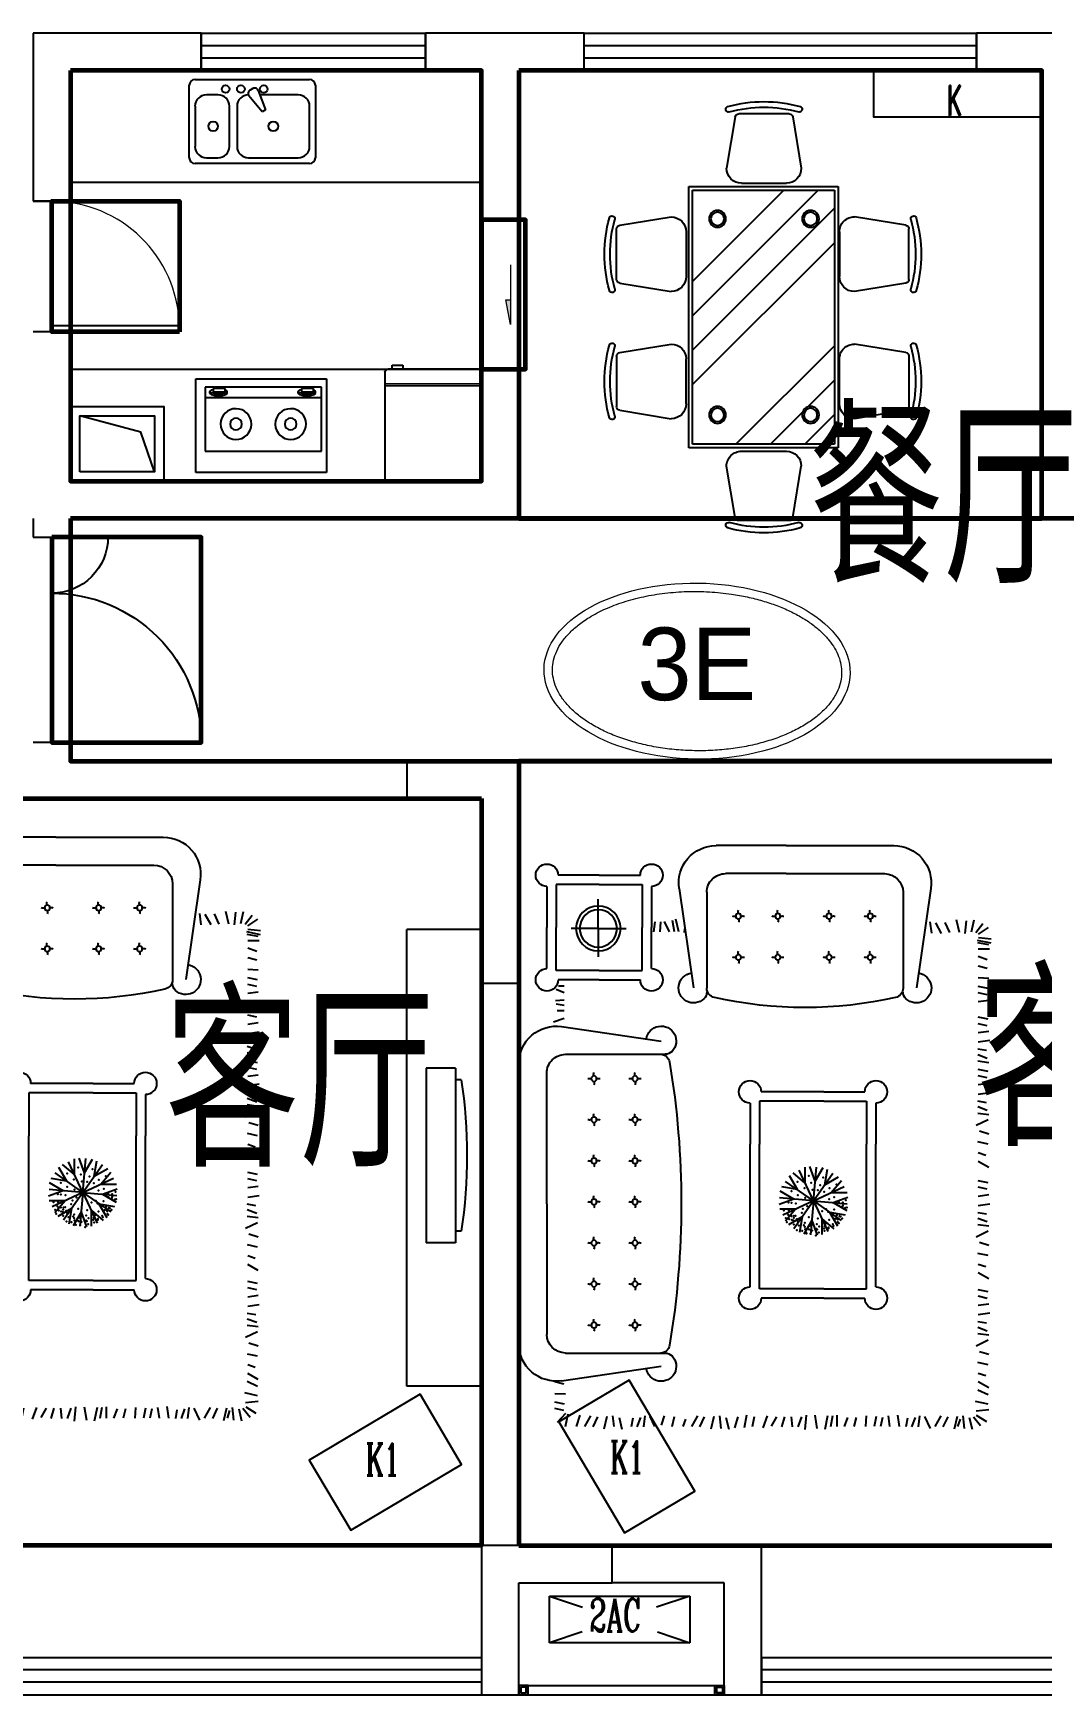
# Model space of a CAD drawing. Extents: x 866079 to 905579, y -868728 to -847976.
# Drawn here: x 892179 to 897579, y -858376 to -849476 of the extents above; entities that cross this region are included whole.
import ezdxf

# ---------------------------------------------------------------- set-up
doc = ezdxf.new("R2010")
doc.units = 0
doc.header["$LTSCALE"] = 1000
doc.header["$MEASUREMENT"] = 0
doc.linetypes.add('DASH', pattern=[0.35, 0.25, -0.1])
doc.layers.get('0').update_dxf_attribs({"linetype": 'CONTINUOUS'})
for name, color, linetype in [('BATH', 8, 'CONTINUOUS'), ('COLUMN', 2, 'CONTINUOUS'), ('FUR', 8, 'CONTINUOUS'), ('WALL', 2, 'CONTINUOUS'), ('WINDOW', 4, 'CONTINUOUS'), ('栏杆', 140, 'CONTINUOUS'), ('空调', 223, 'CONTINUOUS')]:
    doc.layers.add(name, color=color, linetype=linetype)
for name, color, linetype, lineweight in [('GT_厨房', 4, 'CONTINUOUS', 60), ('GT_客厅', 2, 'CONTINUOUS', 60), ('GT_过道', 30, 'CONTINUOUS', 60), ('GT_门', 245, 'CONTINUOUS', 60), ('GT_餐厅', 3, 'CONTINUOUS', 60), ('字', 7, 'CONTINUOUS', 0)]:
    doc.layers.add(name, color=color, linetype=linetype, lineweight=lineweight)
doc.styles.add('_HZTXT', font='txt.shx', dxfattribs={"width": 0.8, "bigfont": 'hztxt.shx'})
doc.styles.add('_ROMANC', font='ROMANC', dxfattribs={"width": 0.6})
doc.styles.add('_ROMAND', font='ROMAND.shx', dxfattribs={"width": 0.8})
doc.styles.add('DIM_FONT', font='ZBTXT.shx', dxfattribs={"width": 0.8})
doc.styles.add('HZ', font='zbtxt.shx', dxfattribs={"bigfont": 'zbhz.shx'})

# ---------------------------------------------------------------- blocks, each defined once
blk = doc.blocks.new('A$C1D6C3E93')
at = {"layer": 'FUR'}
for p, q in [((0, 0.1), (0, 2446.7)), ((0, 2446.7), (400, 2446.7)), ((400, 0), (400, 2446.7)), ((139.9, 1703.8), (295.9, 1703.8)), ((139.9, 1703.8), (139.9, 767.8)), ((295.9, 1703.8), (295.9, 767.8)), ((108.7, 1641.4), (139.9, 1641.4)), ((108.7, 830.2), (139.9, 830.2)), ((139.9, 767.8), (295.9, 767.8)), ((0, 0.1), (400, 0))]:
    blk.add_line(p, q, dxfattribs=at)
blk.add_ellipse((2729.5, 1235.8), major_axis=(2652, 0.1), ratio=1, start_param=2.988025, end_param=3.295112, dxfattribs=at)
blk = doc.blocks.new('A$C178648EA')
at = {"layer": 'FUR'}
for p, q in [((76.6, 2449.7), (42, 2503.5)), ((104.5, 2517.1), (97, 2449.2)), ((134.8, 2512.8), (150.3, 2444.8)), ((185.3, 2512.2), (210.9, 2457.8)), ((222.7, 2517.1), (254.4, 2460.2)), ((286.4, 2499.8), (300.1, 2460.2)), ((346.9, 2512.2), (358.7, 2458.4)), ((400.9, 2517.1), (416.3, 2467.1)), ((477.6, 2512.8), (446.7, 2449.2)), ((504.2, 2517.1), (511.6, 2457.8)), ((527.1, 2508.5), (546.3, 2457.8)), ((568.6, 2504.1), (576.6, 2457.8)), ((622.4, 2521.5), (613.5, 2460.2)), ((671.9, 2517.1), (664.1, 2460.2)), ((702.2, 2508.5), (713.2, 2460.2)), ((736.9, 2512.8), (747.7, 2460.2)), ((806.8, 2517.1), (838.5, 2460.2)), ((870.5, 2499.8), (884.2, 2460.2)), ((931, 2512.2), (942.8, 2458.4)), ((985, 2517.1), (1000.5, 2467.1)), ((1061.7, 2512.8), (1030.8, 2449.2)), ((1088.3, 2517.1), (1095.7, 2457.8)), ((1111.2, 2508.5), (1130.4, 2457.8)), ((1152.7, 2504.1), (1160.7, 2457.8)), ((1206.5, 2521.5), (1197.6, 2460.2)), ((1256, 2517.1), (1248.2, 2460.2)), ((1286.3, 2508.5), (1297.3, 2460.2)), ((1321, 2512.8), (1331.8, 2460.2)), ((1403.9, 2517.1), (1435.7, 2460.2)), ((1467.6, 2499.8), (1481.3, 2460.2)), ((1528.2, 2512.2), (1539.9, 2458.4)), ((1582.1, 2517.1), (1597.6, 2467.1)), ((1658.8, 2512.8), (1627.9, 2449.2)), ((1685.4, 2517.1), (1692.9, 2457.8)), ((1708.3, 2508.5), (1727.5, 2457.8)), ((1749.8, 2504.1), (1757.8, 2457.8)), ((1803.6, 2521.5), (1794.7, 2460.2)), ((1853.1, 2517.1), (1845.3, 2460.2)), ((1883.4, 2508.5), (1894.4, 2460.2)), ((1918.1, 2512.8), (1928.9, 2460.2)), ((1964.5, 2517.1), (1971.9, 2457.8)), ((1987.4, 2508.5), (2006.6, 2457.8)), ((2028.9, 2504.1), (2036.9, 2457.8)), ((2082.7, 2521.5), (2073.8, 2460.2)), ((2132.2, 2517.1), (2124.4, 2460.2)), ((2162.5, 2508.5), (2173.5, 2460.2)), ((2197.2, 2512.8), (2208, 2460.2)), ((2297.4, 2517.1), (2289.6, 2460.2)), ((2327.7, 2508.5), (2338.7, 2460.2)), ((2362.4, 2512.8), (2373.2, 2460.2)), ((2415.6, 2517.1), (2418.5, 2460.2)), ((2468.8, 2508.5), (2481.6, 2460.2)), ((2514.6, 2508.5), (2533.5, 2460.2)), ((2572.1, 2520.9), (2572.1, 2460.2)), ((2595, 2516.5), (2606.2, 2457.8)), ((2604.3, 2528.3), (2619.8, 2456)), ((2625.3, 2528.9), (2632.8, 2460.9)), ((2653.2, 2461.4), (2687.8, 2515.3)), ((64.3, 2411.9), (0.6, 2426.8)), ((68, 2434.8), (20.3, 2472.6)), ((2661.9, 2446.6), (2709.5, 2484.3)), ((2665.6, 2423.7), (2729.2, 2438.6)), ((68.6, 2347), (0.6, 2331.5)), ((72.9, 2377.3), (5, 2384.7)), ((55.6, 2363.1), (16, 2349.4)), ((2656.9, 2389.1), (2724.9, 2396.5)), ((2661.2, 2358.7), (2729.2, 2343.3)), ((68, 2296.5), (13.6, 2270.9)), ((72.9, 2259.1), (16, 2227.3)), ((2656.9, 2263.8), (2713.8, 2232.1)), ((2661.9, 2308.2), (2716.2, 2282.6)), ((68.6, 2171.9), (5, 2202.8)), ((72.9, 2145.3), (13.6, 2137.9)), ((2898.4, 2206.2), (2364.8, 2128.5)), ((2657.5, 2210.6), (2718.2, 2203.2)), ((64.3, 2122.4), (13.6, 2103.2)), ((59.9, 2080.9), (13.6, 2072.9)), ((2877.2, 2057.6), (2363, 2057.6)), ((77.2, 2027.1), (16, 2036)), ((72.9, 1977.6), (16, 1985.4)), ((3127.2, 1432.1), (3127.2, 2008.3)), ((64.3, 1947.3), (16, 1936.3)), ((68.6, 1912.6), (16, 1901.8)), ((763.2, 1912.4), (1528.3, 1912.4)), ((1748.3, 1912.4), (1528.3, 1912.4)), ((2977.2, 1432.1), (2977.2, 1957.6)), ((72.9, 1859.4), (16, 1856.5)), ((64.3, 1806.2), (16, 1793.4)), ((703.2, 1632.4), (703.2, 1852.4)), ((753.2, 1862.4), (1528.3, 1862.4)), ((753.2, 1632.4), (753.2, 1862.4)), ((1758.3, 1862.4), (1528.3, 1862.4)), ((1758.3, 1632.4), (1758.3, 1862.4)), ((1808.3, 1632.4), (1808.3, 1852.4)), ((64.3, 1760.4), (16, 1741.5)), ((76.6, 1702.9), (16, 1702.9)), ((1163.9, 1663.9), (1090.6, 1706)), ((1224.3, 1577.7), (1120, 1726.6)), ((1163.9, 1663.9), (1149.4, 1747.2)), ((1215.1, 1682.5), (1172.7, 1755.7)), ((1224.3, 1577.7), (1208.5, 1758.8)), ((1215.1, 1682.5), (1244.2, 1761.9)), ((1224.3, 1577.7), (1301.2, 1742.5)), ((1268.8, 1673.1), (1268.6, 1757.6)), ((1268.8, 1673.1), (1333.7, 1727.3)), ((1310.6, 1638), (1352.7, 1711.4)), ((72.3, 1653.4), (0, 1637.9)), ((72.3, 1680), (13.6, 1668.8)), ((703.2, 1632.4), (703.2, 1297.9)), ((753.2, 1632.4), (753.2, 1287.9)), ((1128.9, 1622.2), (1044.4, 1622)), ((1224.3, 1577.7), (1059.5, 1654.5)), ((1128.9, 1622.2), (1074.7, 1687)), ((1224.3, 1577.7), (1373.3, 1682)), ((1310.6, 1638), (1393.9, 1652.6)), ((1329.2, 1586.8), (1402.3, 1629.3)), ((1758.3, 1632.4), (1758.3, 1287.9)), ((1808.3, 1632.4), (1808.3, 1297.9)), ((76.6, 1538.9), (0, 1531.5)), ((76.6, 1584.7), (4.3, 1596.4)), ((68, 1513.9), (13.6, 1493.1)), ((1119.5, 1568.5), (1040.1, 1597.6)), ((1224.3, 1577.7), (1043.2, 1561.8)), ((1119.5, 1568.5), (1046.3, 1526.1)), ((1138.1, 1517.3), (1054.8, 1502.8)), ((1224.3, 1577.7), (1075.4, 1473.4)), ((1138.1, 1517.3), (1096, 1444)), ((1224.3, 1577.7), (1147.5, 1412.9)), ((1224.3, 1577.7), (1405.5, 1593.5)), ((1224.3, 1577.7), (1328.6, 1428.7)), ((1224.3, 1577.7), (1389.1, 1500.8)), ((1224.3, 1577.7), (1240.2, 1396.5)), ((1319.7, 1533.2), (1404.3, 1533.3)), ((1319.7, 1533.2), (1374, 1468.3)), ((1329.2, 1586.8), (1408.6, 1557.8)), ((68, 1457.5), (13.6, 1462.8)), ((1179.8, 1482.2), (1115, 1428)), ((1179.8, 1482.2), (1180, 1397.7)), ((1233.5, 1472.8), (1204.4, 1393.4)), ((1233.5, 1472.8), (1275.9, 1399.6)), ((1284.7, 1491.4), (1299.2, 1408.1)), ((1284.7, 1491.4), (1358, 1449.3)), ((2977.2, 1432.1), (2977.2, 1106.5)), ((3127.2, 1432.1), (3127.2, 1055.8)), ((68, 1422.1), (13.6, 1405.8)), ((68, 1380.3), (17.9, 1352)), ((72.3, 1329.7), (9.3, 1306.2)), ((68, 1260.4), (13.6, 1249.3)), ((753.2, 1287.9), (1528.3, 1287.9)), ((1758.3, 1287.9), (1528.3, 1287.9)), ((76.6, 1219), (9.3, 1207.2)), ((68, 1173.2), (9.3, 1154)), ((763.2, 1237.9), (1528.3, 1237.9)), ((1748.3, 1237.9), (1528.3, 1237.9)), ((64.3, 1108.8), (0.6, 1123.7)), ((72.9, 1074.2), (5, 1081.6)), ((68.6, 1043.9), (0.6, 1028.4)), ((68, 993.3), (13.6, 967.8)), ((2877.2, 1006.5), (2363, 1006.5)), ((72.9, 956), (16, 924.2)), ((55.6, 892.3), (16, 878.6)), ((2898.4, 857.9), (2364.8, 935.6)), ((68, 831.7), (14.2, 820)), ((2661.2, 887.3), (2681.3, 889.5)), ((2665.6, 857), (2733.5, 841.5)), ((2666.2, 833.5), (2726.8, 822.3)), ((2666.2, 806.5), (2720.5, 780.9)), ((68.6, 701.1), (16, 726.6)), ((72.9, 777.8), (22.9, 762.3)), ((260.7, 228.8), (338.4, 762.3)), ((409.3, 250), (409.3, 785.2)), ((2009.3, 250), (2009.3, 785.2)), ((2157.8, 228.8), (2080.1, 762.3)), ((2666.2, 757.4), (2718.2, 761.1)), ((2666.2, 723.3), (2718.2, 730.8)), ((72.9, 674.5), (13.6, 667)), ((64.3, 651.6), (13.6, 632.4)), ((2408.5, 430.7), (2408.5, 650.7)), ((2458.5, 430.7), (2458.5, 660.7)), ((2458.5, 660.7), (2688.5, 660.7)), ((2468.5, 710.7), (2688.5, 710.7)), ((2908.5, 710.7), (2688.5, 710.7)), ((2918.5, 660.7), (2688.5, 660.7)), ((2918.5, 430.7), (2918.5, 660.7)), ((2968.5, 430.7), (2968.5, 650.7)), ((64.3, 536.5), (0.6, 551.3)), ((59.9, 610.1), (13.6, 602.1)), ((2683.5, 425.7), (2683.5, 574.2)), ((68.6, 471.5), (0.6, 456)), ((72.9, 501.8), (16, 508)), ((68, 421), (13.6, 395.4)), ((72.9, 383.6), (16, 351.9)), ((2408.5, 430.7), (2408.5, 210.7)), ((2458.5, 430.7), (2458.5, 200.7)), ((2683.5, 425.7), (2530.7, 425.7)), ((2683.5, 425.7), (2840.1, 425.7)), ((2683.5, 425.7), (2683.5, 280.9)), ((2918.5, 430.7), (2918.5, 200.7)), ((2968.5, 430.7), (2968.5, 210.7)), ((76.6, 326.7), (16, 307.5)), ((81.6, 262.4), (14.2, 247.6)), ((85.9, 250.6), (37.6, 204.8)), ((100.8, 240.7), (111.7, 192.4)), ((135.4, 245), (146.2, 192.4)), ((188.6, 249.4), (191.5, 192.4)), ((241.8, 240.7), (254.6, 192.4)), ((2201.3, 242.6), (2182.3, 185.6)), ((2242.9, 242.6), (2242.9, 204.8)), ((2270.9, 242.6), (2278.2, 200.5)), ((2299.2, 242.6), (2295.5, 196.8)), ((2338.1, 242.6), (2356.8, 200.5)), ((2374.1, 242.6), (2374.1, 212.2)), ((2458.5, 200.7), (2688.5, 200.7)), ((2918.5, 200.7), (2688.5, 200.7)), ((1209.3, 150), (509.3, 150)), ((1209.3, 150), (1909.3, 150)), ((2468.5, 150.7), (2688.5, 150.7)), ((2908.5, 150.7), (2688.5, 150.7)), ((1209.3, 0), (458.6, 0)), ((1209.3, 0), (1959.9, 0))]:
    blk.add_line(p, q, dxfattribs=at)
for centre, radius in [((2529, 1881.5), 14.4), ((2749, 1881.5), 14.4), ((2529, 1661.5), 14.4), ((2749, 1661.5), 14.4), ((2529, 1386.8), 14.4), ((2749, 1386.8), 14.4), ((2529, 1176), 14.4), ((2749, 1176), 14.4), ((558.9, 622.3), 14.4), ((778.9, 622.3), 14.4), ((998.9, 622.3), 14.4), ((1218.9, 622.3), 14.4), ((1438.9, 622.3), 14.4), ((1658.9, 622.3), 14.4), ((1878.9, 622.3), 14.4), ((2683.5, 425.7), 120), ((2683.5, 425.7), 100), ((558.9, 402.3), 14.4), ((778.9, 402.3), 14.4), ((998.9, 402.3), 14.4), ((1218.9, 402.3), 14.4), ((1438.9, 402.3), 14.4), ((1658.9, 402.3), 14.4), ((1878.9, 402.3), 14.4)]:
    blk.add_circle(centre, radius, dxfattribs=at)
for centre, radius, start, end in [((2364.8, 2128.5), 80.3, 8.2832, 223.61889), ((2927.2, 2008.3), 200, 0, 98.2832), ((2342.9, 2107.6), 50, 223.61889, 270), ((2363, 2007.6), 50, 90, 169.2168), ((2877.2, 1957.6), 100, 0, 90), ((703.2, 1912.4), 60, 0, 270), ((1808.3, 1912.4), 60, 270, 180), ((4464.2, 1532.1), 2204.4, 167.29162, 192.70838), ((2505.6, 1857.7), 25.5, 69.31518, 110.68482), ((2505.1, 1904.9), 25.5, 339.31518, 20.68482), ((2552.4, 1905.3), 25.5, 249.31518, 290.68482), ((2725.6, 1857.7), 25.5, 69.31518, 110.68482), ((2725.1, 1904.9), 25.5, 339.31518, 20.68482), ((2772.4, 1905.3), 25.5, 249.31518, 290.68482), ((2552.8, 1858.1), 25.5, 159.31518, 200.68482), ((2772.8, 1858.1), 25.5, 159.31518, 200.68482), ((2505.1, 1684.9), 25.5, 339.31518, 20.68482), ((2725.1, 1684.9), 25.5, 339.31518, 20.68482), ((2505.6, 1637.7), 25.5, 69.31518, 110.68482), ((2552.8, 1638.1), 25.5, 159.31518, 200.68482), ((2552.4, 1685.3), 25.5, 249.31518, 290.68482), ((2725.6, 1637.7), 25.5, 69.31518, 110.68482), ((2772.8, 1638.1), 25.5, 159.31518, 200.68482), ((2772.4, 1685.3), 25.5, 249.31518, 290.68482), ((2505.6, 1362.9), 25.5, 69.31518, 110.68482), ((2552.8, 1363.4), 25.5, 159.31518, 200.68482), ((2505.1, 1410.2), 25.5, 339.31518, 20.68482), ((2552.4, 1410.6), 25.5, 249.31518, 290.68482), ((2725.6, 1362.9), 25.5, 69.31518, 110.68482), ((2772.8, 1363.4), 25.5, 159.31518, 200.68482), ((2725.1, 1410.2), 25.5, 339.31518, 20.68482), ((2772.4, 1410.6), 25.5, 249.31518, 290.68482), ((703.2, 1237.9), 60, 90, 0), ((1808.3, 1237.9), 60, 180, 90), ((2505.6, 1152.1), 25.5, 69.31518, 110.68482), ((2552.8, 1152.6), 25.5, 159.31518, 200.68482), ((2505.1, 1199.4), 25.5, 339.31518, 20.68482), ((2552.4, 1199.8), 25.5, 249.31518, 290.68482), ((2725.6, 1152.1), 25.5, 69.31518, 110.68482), ((2772.8, 1152.6), 25.5, 159.31518, 200.68482), ((2725.1, 1199.4), 25.5, 339.31518, 20.68482), ((2772.4, 1199.8), 25.5, 249.31518, 290.68482), ((2877.2, 1106.5), 100, 270, 0), ((2364.8, 935.6), 80.3, 136.38111, 351.7168), ((2342.9, 956.5), 50, 90, 136.38111), ((2363, 1056.5), 50, 190.7832, 270), ((2927.2, 1055.8), 200, 261.7168, 0), ((338.4, 762.3), 80.3, 46.38111, 261.7168), ((359.3, 784.2), 50, 0, 46.38111), ((459.3, 757.8), 50, 99.42457, 180), ((1209.3, -3760.5), 4630.2, 90, 99.42457), ((1209.3, -3760.5), 4630.2, 80.57543, 90), ((1959.3, 757.8), 50, 0, 80.57543), ((2059.3, 784.2), 50, 133.61889, 180), ((2080.1, 762.3), 80.3, 278.2832, 133.61889), ((2408.5, 710.7), 60, 0, 270), ((2968.5, 710.7), 60, 270, 180), ((535.5, 598.5), 25.5, 69.31518, 110.68482), ((535.1, 645.7), 25.5, 339.31518, 20.68482), ((755.5, 598.5), 25.5, 69.31518, 110.68482), ((755.1, 645.7), 25.5, 339.31518, 20.68482), ((975.5, 598.5), 25.5, 69.31518, 110.68482), ((975.1, 645.7), 25.5, 339.31518, 20.68482), ((1195.5, 598.5), 25.5, 69.31518, 110.68482), ((1195.1, 645.7), 25.5, 339.31518, 20.68482), ((1415.5, 598.5), 25.5, 69.31518, 110.68482), ((1415.1, 645.7), 25.5, 339.31518, 20.68482), ((1635.5, 598.5), 25.5, 69.31518, 110.68482), ((1635.1, 645.7), 25.5, 339.31518, 20.68482), ((1855.5, 598.5), 25.5, 69.31518, 110.68482), ((1855.1, 645.7), 25.5, 339.31518, 20.68482), ((582.7, 598.9), 25.5, 159.31518, 200.68482), ((582.3, 646.2), 25.5, 249.31518, 290.68482), ((802.7, 598.9), 25.5, 159.31518, 200.68482), ((802.3, 646.2), 25.5, 249.31518, 290.68482), ((1022.7, 598.9), 25.5, 159.31518, 200.68482), ((1022.3, 646.2), 25.5, 249.31518, 290.68482), ((1242.7, 598.9), 25.5, 159.31518, 200.68482), ((1242.3, 646.2), 25.5, 249.31518, 290.68482), ((1462.7, 598.9), 25.5, 159.31518, 200.68482), ((1462.3, 646.2), 25.5, 249.31518, 290.68482), ((1682.7, 598.9), 25.5, 159.31518, 200.68482), ((1682.3, 646.2), 25.5, 249.31518, 290.68482), ((1902.7, 598.9), 25.5, 159.31518, 200.68482), ((1902.3, 646.2), 25.5, 249.31518, 290.68482), ((535.5, 378.5), 25.5, 69.31518, 110.68482), ((582.7, 378.9), 25.5, 159.31518, 200.68482), ((535.1, 425.7), 25.5, 339.31518, 20.68482), ((582.3, 426.2), 25.5, 249.31518, 290.68482), ((755.5, 378.5), 25.5, 69.31518, 110.68482), ((802.7, 378.9), 25.5, 159.31518, 200.68482), ((755.1, 425.7), 25.5, 339.31518, 20.68482), ((802.3, 426.2), 25.5, 249.31518, 290.68482), ((975.5, 378.5), 25.5, 69.31518, 110.68482), ((1022.7, 378.9), 25.5, 159.31518, 200.68482), ((975.1, 425.7), 25.5, 339.31518, 20.68482), ((1022.3, 426.2), 25.5, 249.31518, 290.68482), ((1195.5, 378.5), 25.5, 69.31518, 110.68482), ((1242.7, 378.9), 25.5, 159.31518, 200.68482), ((1195.1, 425.7), 25.5, 339.31518, 20.68482), ((1242.3, 426.2), 25.5, 249.31518, 290.68482), ((1415.5, 378.5), 25.5, 69.31518, 110.68482), ((1462.7, 378.9), 25.5, 159.31518, 200.68482), ((1415.1, 425.7), 25.5, 339.31518, 20.68482), ((1462.3, 426.2), 25.5, 249.31518, 290.68482), ((1635.5, 378.5), 25.5, 69.31518, 110.68482), ((1682.7, 378.9), 25.5, 159.31518, 200.68482), ((1635.1, 425.7), 25.5, 339.31518, 20.68482), ((1682.3, 426.2), 25.5, 249.31518, 290.68482), ((1855.5, 378.5), 25.5, 69.31518, 110.68482), ((1902.7, 378.9), 25.5, 159.31518, 200.68482), ((1855.1, 425.7), 25.5, 339.31518, 20.68482), ((1902.3, 426.2), 25.5, 249.31518, 290.68482), ((458.6, 200), 200, 171.7168, 270), ((509.3, 250), 100, 180, 270), ((1909.3, 250), 100, 270, 0), ((1959.9, 200), 200, 270, 8.2832), ((2408.5, 150.7), 60, 90, 0), ((2968.5, 150.7), 60, 180, 90)]:
    blk.add_arc(centre, radius, start, end, dxfattribs=at)
for p in [(1104.7, 1713.3), (1110.1, 1708.8), (1123.9, 1707.5), (1128.8, 1694.2), (1130.6, 1730.5), (1130.7, 1701.8), (1140.1, 1722.6), (1141.8, 1716.5), (1148.1, 1702.1), (1186.5, 1747.9), (1188.3, 1755.5), (1194, 1733.6), (1198.1, 1715.2), (1200.2, 1734.1), (1215.1, 1734.2), (1218.2, 1713.2), (1227.3, 1751.5), (1311.6, 1700.2), (1054.2, 1606.5), (1064, 1637.3), (1076.8, 1633.5), (1077.1, 1658.4), (1082.1, 1657.6), (1086.5, 1608.1), (1088.9, 1637), (1091, 1684.6), (1098.8, 1681.6), (1103.4, 1643.3), (1123, 1661.2), (1165.8, 1656.2), (1169.9, 1624.1), (1178, 1688.5), (1179.2, 1646.2), (1233.9, 1662.2), (1244, 1689.3), (1273.6, 1635.7), (1292.4, 1663.5), (1309.2, 1613.8), (1349, 1629.8), (1038.2, 1590.1), (1049.3, 1562.4), (1050, 1540), (1051.3, 1540.1), (1064.5, 1517.5), (1066.1, 1570.1), (1071.2, 1598), (1071.2, 1554.3), (1073.1, 1533.3), (1074, 1594.5), (1085.7, 1531.9), (1090.9, 1557.3), (1093.9, 1566.3), (1095, 1525.2), (1100, 1595.5), (1106.9, 1531.2), (1129.5, 1600.6), (1136.2, 1552.5), (1160.7, 1514.7), (1181.4, 1521.5), (1196.8, 1544.1), (1240.2, 1532.9), (1281.6, 1601.4), (1282.9, 1572.8), (1293, 1528.8), (1320.9, 1566.2), (1358.3, 1552), (1068.2, 1489.2), (1092.2, 1500), (1098.4, 1471.8), (1110.4, 1434.2), (1114, 1493.2), (1119.7, 1471.2), (1123, 1461.5), (1125.7, 1487.9), (1126.7, 1448.1), (1132, 1429.8), (1133.3, 1472.4), (1143.1, 1459.5), (1144.4, 1473.4), (1144.9, 1482.1), (1149.6, 1442.6), (1173, 1445.9), (1209.6, 1484), (1213, 1459.4), (1215.6, 1443.4), (1254.8, 1494.2), (1276.5, 1460), (1326, 1493), (1172.8, 1419.7)]:
    blk.add_point(p, dxfattribs=at)
blk = doc.blocks.new('A$C4D571AFC')
at = {"layer": 'FUR'}
for p, q in [((653.3, 1610.5), (608.1, 1335.4)), ((943.2, 1627.2), (673, 1627.2)), ((962.9, 1610.5), (1008.1, 1335.4)), ((1334.7, 1610.5), (1289.6, 1335.4)), ((1354.5, 1627.2), (1624.6, 1627.2)), ((1644.4, 1610.5), (1689.6, 1335.4)), ((1851.9, 1248.3), (451.9, 1248.3)), ((451.9, 1248.3), (451.9, 448.3)), ((688.1, 1255.4), (928.1, 1255.4)), ((1609.6, 1255.4), (1369.6, 1255.4)), ((1851.9, 448.3), (1851.9, 1248.3)), ((471.9, 701.3), (998.9, 1228.3)), ((471.9, 1069.5), (630.7, 1228.3)), ((1831.9, 1228.3), (471.9, 1228.3)), ((471.9, 1228.3), (471.9, 468.3)), ((670.8, 1084.4), (814.8, 1228.3)), ((791.2, 468.3), (1551.2, 1228.3)), ((975.3, 468.3), (1735.3, 1228.3)), ((1831.9, 468.3), (1831.9, 1228.3)), ((1159.4, 468.3), (1831.9, 1140.9)), ((62.4, 986), (62.4, 715.8)), ((79.2, 1005.7), (354.2, 1050.9)), ((471.9, 885.4), (645, 1058.5)), ((2224.7, 1005.7), (1949.6, 1050.9)), ((2241.4, 986), (2241.4, 715.8)), ((434.2, 730.9), (434.2, 970.9)), ((1343.5, 468.3), (1831.9, 956.8)), ((1869.6, 730.9), (1869.6, 970.9)), ((79.2, 696.1), (354.2, 650.9)), ((2224.7, 696.1), (1949.6, 650.9)), ((451.9, 448.3), (1851.9, 448.3)), ((471.9, 468.3), (1831.9, 468.3)), ((688.1, 434.2), (928.1, 434.2)), ((1609.6, 434.2), (1369.6, 434.2)), ((653.3, 79.2), (608.1, 354.2)), ((962.9, 79.2), (1008.1, 354.2)), ((1334.7, 79.2), (1289.6, 354.2)), ((1644.4, 79.2), (1689.6, 354.2)), ((943.2, 62.4), (673, 62.4)), ((1354.5, 62.4), (1624.6, 62.4))]:
    blk.add_line(p, q, dxfattribs=at)
for centre, radius in [((628.6, 1100.8), 45.4), ((628.6, 1100.8), 35.4), ((1678.9, 1100.8), 45.4), ((1678.9, 1100.8), 35.4), ((628.6, 602.3), 45.4), ((628.6, 602.3), 35.4), ((1678.9, 602.3), 45.4), ((1678.9, 602.3), 35.4)]:
    blk.add_circle(centre, radius, dxfattribs=at)
for centre, radius, start, end in [((808.1, 968.3), 724.3, 74.47014, 105.57697), ((1489.5, 968.3), 724.3, 74.42303, 105.52986), ((618.1, 1651.7), 15, 105.49005, 284.28424), ((808.1, 968.7), 693.9, 74.43245, 105.56755), ((673, 1607.2), 20, 90, 170.67171), ((943.2, 1607.2), 20, 9.32829, 90), ((998, 1651.7), 15, 255.71576, 74.50995), ((1299.6, 1651.7), 15, 105.49005, 284.28424), ((1489.6, 968.7), 693.9, 74.43245, 105.56755), ((1354.5, 1607.2), 20, 90, 170.67171), ((1624.6, 1607.2), 20, 9.32829, 90), ((1679.5, 1651.7), 15, 255.71576, 74.50995), ((688.1, 1335.4), 80, 180, 270), ((928.1, 1335.4), 80, 270, 0), ((1369.6, 1335.4), 80, 180, 270), ((1609.6, 1335.4), 80, 270, 0), ((721.4, 850.9), 724.3, 164.47014, 195.57697), ((38, 1040.8), 15, 345.71576, 164.50995), ((721, 850.9), 693.9, 164.43245, 195.56755), ((82.4, 986), 20, 99.32829, 180), ((354.2, 970.9), 80, 0, 90), ((1949.6, 970.9), 80, 90, 180), ((2221.4, 986), 20, 0, 80.67171), ((2265.9, 1040.8), 15, 15.49005, 194.28424), ((1582.9, 850.9), 693.9, 344.43245, 15.56755), ((1582.5, 850.9), 724.3, 344.42303, 15.52986), ((82.4, 715.8), 20, 180, 260.67171), ((354.2, 730.9), 80, 270, 0), ((1949.6, 730.9), 80, 180, 270), ((2221.4, 715.8), 20, 279.32829, 0), ((38, 661), 15, 195.49005, 14.28424), ((2265.9, 661), 15, 165.71576, 344.50995), ((688.1, 354.2), 80, 90, 180), ((928.1, 354.2), 80, 0, 90), ((1369.6, 354.2), 80, 90, 180), ((1609.6, 354.2), 80, 0, 90), ((618.1, 38), 15, 75.71576, 254.50995), ((808.1, 721.4), 724.3, 254.42303, 285.52986), ((808.1, 721), 693.9, 254.43245, 285.56755), ((673, 82.4), 20, 189.32829, 270), ((943.2, 82.4), 20, 270, 350.67171), ((998, 38), 15, 285.49005, 104.28424), ((1299.6, 38), 15, 75.71576, 254.50995), ((1489.5, 721.4), 724.3, 254.47014, 285.57697), ((1489.6, 721), 693.9, 254.43245, 285.56755), ((1354.5, 82.4), 20, 189.32829, 270), ((1624.6, 82.4), 20, 270, 350.67171), ((1679.5, 38), 15, 285.49005, 104.28424)]:
    blk.add_arc(centre, radius, start, end, dxfattribs=at)
blk = doc.blocks.new('M_E29JIV')
at = {"color": 0, "linetype": 'ByBlock'}
for p, q in [((0, -306.8), (0, 306.8)), ((30.7, 337.5), (419.3, 337.5)), ((358, 306.8), (143.2, 306.8)), ((450, 306.8), (450, -306.8)), ((81.8, 245.5), (81.8, 40)), ((419.3, -20.5), (419.3, 245.5)), ((48.4, 2), (56.6, -12.3)), ((58.9, 31.4), (162.5, 70.2)), ((172.8, 52.5), (87.3, -17.8)), ((162.5, 70.2), (172.8, 52.5)), ((143.2, -81.8), (358, -81.8)), ((358, -122.7), (143.2, -122.7)), ((81.8, -184.1), (81.8, -245.5)), ((419.3, -245.5), (419.3, -184.1)), ((419.3, -337.5), (30.7, -337.5)), ((143.2, -306.8), (358, -306.8))]:
    blk.add_line(p, q, dxfattribs=at)
for centre, radius in [((250.6, 112.5), 25.6), ((51.1, 61.4), 20.5), ((51.1, -61.4), 20.5), ((51.1, -143.2), 20.5), ((250.6, -209.7), 25.6)]:
    blk.add_circle(centre, radius, dxfattribs=at)
for centre, radius, start, end in [((30.7, 306.8), 30.7, 90, 180), ((143.2, 245.5), 61.4, 90, 180), ((358, 245.5), 61.4, 0, 90), ((419.3, 306.8), 30.7, 0, 90), ((66.1, 12.3), 20.5, 110.53768, 210), ((74.3, -2), 20.5, 210, 309.46232), ((143.2, -20.5), 61.4, 180, 270), ((358, -20.5), 61.4, 270, 0), ((143.2, -184.1), 61.4, 90, 180), ((358, -184.1), 61.4, 0, 90), ((143.2, -245.5), 61.4, 180, 270), ((358, -245.5), 61.4, 270, 0), ((30.7, -306.8), 30.7, 180, 270), ((419.3, -306.8), 30.7, 270, 0)]:
    blk.add_arc(centre, radius, start, end, dxfattribs=at)
at = {"style": 'DIM_FONT', "width": 0.8, "flags": 9}
for tag in ['XSIZE', 'YSIZE']:
    blk.add_attdef(tag, (0, 0), '', height=0.5, dxfattribs=at)
blk = doc.blocks.new('A$C79323B6D')
at = {"layer": 'BATH'}
for p, q in [((0, 500, 0), (700, 500, 0)), ((0, 0, 0), (0, 500, 0)), ((700, 500, 0), (700, 0, 0)), ((26.5, 386.9, 0), (26.5, 44.5, 0)), ((649.3, 386.9, 0), (26.5, 386.9, 0)), ((649.3, 44.5, 0), (649.3, 386.9, 0)), ((26.5, 100.2, 0), (649.3, 100.2, 0)), ((26.5, 44.5, 0), (649.3, 44.5, 0)), ((59.1, 77.9, 0), (59.2, 66.2, 0)), ((134.3, 68.5, 0), (69.6, 68.5, 0)), ((69.6, 68.5, 0), (69.6, 51.8, 0)), ((69.6, 51.8, 0), (134.3, 51.8, 0)), ((134.3, 51.8, 0), (134.3, 68.5, 0)), ((150.9, 76.8, 0), (150.9, 66.3, 0)), ((532.1, 77.9, 0), (532.2, 66.2, 0)), ((542.6, 68.5, 0), (542.6, 51.8, 0)), ((607.3, 68.5, 0), (542.6, 68.5, 0)), ((542.6, 51.8, 0), (607.3, 51.8, 0)), ((607.3, 51.8, 0), (607.3, 68.5, 0)), ((623.9, 76.8, 0), (623.9, 66.3, 0)), ((700, 0, 0), (0, 0, 0))]:
    blk.add_line(p, q, dxfattribs=at)
for points in [[(150.9, 76.8, 0.259034), (149, 80.2, 0.076276), (137.5, 85.1, 0.036515), (123.9, 87.6, 0.026615), (105.1, 88.6, 0.026615), (86.2, 87.6, 0.036515), (72.7, 85.1, 0.076276), (61.1, 80.2, 0.259034), (59.2, 76.8, 0.078462), (59.4, 75.5, 0.056762)], [(150.9, 66.3, 0.259034), (149, 69.7, 0.076276), (137.5, 74.6, 0.036515), (123.9, 77.1, 0.026615), (105.1, 78.1, 0.026615), (86.2, 77.1, 0.036515), (72.7, 74.6, 0.076276), (61.1, 69.7, 0.259034), (59.2, 66.3, 0.259034), (61.1, 62.8, 0.056762), (69.6, 58.8, 0.036515)], [(134.3, 57.1, 0.008736), (137.5, 57.9, 0.076276), (149, 62.8, 0.259034), (150.9, 66.3, 0.259034)], [(623.9, 76.8, 0.259034), (622, 80.2, 0.076276), (610.5, 85.1, 0.036515), (596.9, 87.6, 0.026615), (578.1, 88.6, 0.026615), (559.2, 87.6, 0.036515), (545.7, 85.1, 0.076276), (534.1, 80.2, 0.259034), (532.2, 76.8, 0.078462), (532.4, 75.5, 0.056762)], [(623.9, 66.3, 0.259034), (622, 69.7, 0.076276), (610.5, 74.6, 0.036515), (596.9, 77.1, 0.026615), (578.1, 78.1, 0.026615), (559.2, 77.1, 0.036515), (545.7, 74.6, 0.076276), (534.1, 69.7, 0.259034), (532.2, 66.3, 0.259034), (534.1, 62.8, 0.056762), (542.6, 58.8, 0.036515)], [(607.3, 57.1, 0.008736), (610.5, 57.9, 0.076276), (622, 62.8, 0.259034), (623.9, 66.3, 0.259034)]]:
    blk.add_lwpolyline(points, format="xyb", dxfattribs=at)
for centre, radius, start, end in [((191.6, 241.5, 0), 82.5, 0.96398, 0), ((191.6, 241.5, 0), 31.6, 0.65318, 0), ((484.3, 241.5, 0), 82.5, 180, 179.03602), ((484.3, 241.5, 0), 31.6, 180, 179.34682)]:
    blk.add_arc(centre, radius, start, end, dxfattribs=at)
blk = doc.blocks.new('A$C249466C0')
at = {"layer": '空调'}
for p, q in [((0, 250, 0), (750, 250, 0)), ((0, 250, 0), (176.8, 191.1, 0)), ((0, 0, 0), (0, 250, 0)), ((750, 250, 0), (573.2, 191.1, 0)), ((750, 250, 0), (750, 0, 0)), ((174.5, 58.2, 0), (0, 0, 0)), ((750, 0, 0), (0, 0, 0)), ((577.8, 57.4, 0), (750, 0, 0))]:
    blk.add_line(p, q, dxfattribs=at)
at = {"layer": '空调', "style": '_ROMANC', "width": 0.6}
blk.add_text('2AC', height=175, dxfattribs=at).set_placement((213.8, 60, 0))
blk = doc.blocks.new('$DorLib2D$00000020')
at = {"lineweight": 13}
blk.add_line((0.2, 0.07), (-0.2, 0.07), dxfattribs=at)
blk.add_lwpolyline([(-0.5, 0.12), (0.5, 0.12), (0.5, 0.17), (-0.5, 0.17)], close=True)
blk.add_lwpolyline([(-0.2, 0.07), (-0.035, 0.037), (-0.035, 0.07)], dxfattribs=at)
blk.add_solid([(-0.2, 0.07), (-0.035, 0.037), (-0.035, 0.07)], dxfattribs=at)
blk = doc.blocks.new('$plan$00000400')
for p, q in [((-517, 0), (0, 0)), ((-517, -583.8), (-517, 0)), ((0, 0), (0, -583.8)), ((0, -511.5), (-517, -511.5)), ((-16.7, -600.4), (-500.3, -600.4)), ((-477.5, -600.4), (-477.5, -622.7)), ((-477.5, -622.7), (-421.9, -622.7)), ((-421.9, -622.7), (-421.9, -600.4))]:
    blk.add_line(p, q)
at = {"lineweight": 13}
blk.add_line((0, -522.6), (-517, -522.6), dxfattribs=at)
for centre, start, end in [((-500.3, -583.8), 180, 270), ((-16.7, -583.8), 270, 0)]:
    blk.add_arc(centre, 16.7, start, end)
blk = doc.blocks.new('$TCHSYS$WIN2D')
for p, q in [((-0.5, 0.5), (0.5, 0.5)), ((-0.5, 0.5), (-0.5, -0.5)), ((0.5, 0.5), (0.5, -0.5)), ((0.5, 0.1667), (-0.5, 0.1667)), ((0.5, -0.1667), (-0.5, -0.1667)), ((-0.5, -0.5), (0.5, -0.5))]:
    blk.add_line(p, q)
blk = doc.blocks.new('$DorLib2D$00000001')
for p, q in [((0.45, 0.975), (0.5, 0.975)), ((0.45, 0), (0.45, 0.975)), ((0.5, 0), (0.5, 0.975)), ((0.5, 0), (0.45, 0))]:
    blk.add_line(p, q)
at = {"lineweight": 13}
blk.add_arc((0.475, 0), 0.975, 91.4693, 180, dxfattribs=at)

msp = doc.modelspace()

# ---------------------------------------------------------------- linework, layer by layer
msp.add_line((892378.8, -851876.2, 0), (894578.8, -851876.2, 0))
at = {"layer": 'BATH'}
for p, q in [((894578.8, -850276.2, 0), (892378.8, -850276.2, 0)), ((892378.8, -851276.2, 0), (894578.8, -851276.2, 0))]:
    msp.add_line(p, q, dxfattribs=at)
at = {"layer": 'BATH', "elevation": 0}
for points in [[(892378.8, -851876.2), (892378.8, -851476.2), (892878.8, -851476.2), (892878.8, -851876.2)], [(892428.8, -851826.2), (892428.8, -851526.2), (892828.8, -851526.2), (892828.8, -851826.2)]]:
    msp.add_lwpolyline(points, close=True, dxfattribs=at)
msp.add_lwpolyline([(892828.8, -851826.2), (892754.4, -851613.2), (892428.8, -851526.2)], dxfattribs=at)
at = {"layer": 'COLUMN'}
for p, q in [((893078.8, -849476.2, 0), (892178.8, -849476.2, 0)), ((892178.8, -849476.2, 0), (892178.8, -850376.2, 0)), ((893078.8, -849676.2, 0), (893078.8, -849476.2, 0)), ((892378.8, -850376.2, 0), (892378.8, -849676.2, 0)), ((892378.8, -849676.2, 0), (893078.8, -849676.2, 0)), ((892178.8, -850376.2, 0), (892378.8, -850376.2, 0)), ((894778.8, -853376.2, 0), (894178.8, -853376.2, 0)), ((894178.8, -853376.2, 0), (894178.8, -853576.2, 0)), ((894778.8, -854564.1, 0), (894778.8, -853376.2, 0)), ((894178.8, -853576.2, 0), (894578.8, -853576.2, 0)), ((894578.8, -853576.2, 0), (894578.8, -854564.1, 0)), ((894578.8, -854564.1, 0), (894778.8, -854564.1, 0)), ((895278.8, -857576.2, 0), (894578.8, -857576.2, 0)), ((894578.8, -857576.2, 0), (894578.8, -858376.2, 0)), ((895278.8, -857776.2, 0), (895278.8, -857576.2, 0)), ((894778.8, -858376.2, 0), (894778.8, -857776.2, 0)), ((894778.8, -857776.2, 0), (895278.8, -857776.2, 0)), ((894578.8, -858376.2, 0), (894778.8, -858376.2, 0))]:
    msp.add_line(p, q, dxfattribs=at)
at = {"layer": 'GT_厨房', "elevation": 0}
msp.add_lwpolyline([(892378.8, -849676.2), (892378.8, -851876.2), (894578.8, -851876.2), (894578.8, -849676.2), (892378.8, -849676.2)], dxfattribs=at)
at = {"layer": 'GT_客厅', "elevation": 0}
for points in [[(894778.8, -857576.2), (898778.8, -857576.2), (898778.8, -853376.2), (894778.8, -853376.2), (894778.8, -857576.2)], [(894578.8, -853576.2), (894578.8, -857576.2), (890513.4, -857576.2), (890513.4, -853576.2), (894578.8, -853576.2)]]:
    msp.add_lwpolyline(points, dxfattribs=at)
at = {"layer": 'GT_过道', "elevation": 0}
msp.add_lwpolyline([(892378.8, -852076.2), (892378.8, -853376.2), (902678.8, -853376.2), (902678.8, -852076.2), (902378.8, -852076.2), (902378.8, -850876.2), (900778.8, -850876.2), (900778.8, -851876.2), (901378.8, -851876.2), (901378.8, -852076.2), (892378.8, -852076.2)], dxfattribs=at)
at = {"layer": 'GT_门', "elevation": 0}
for points in [[(892961.3, -851076.2), (892278.8, -851076.2), (892278.8, -850376.2), (892961.3, -850376.2), (892961.3, -851076.2)], [(894578.8, -850476.2), (894578.8, -851276.2), (894814.8, -851276.2), (894814.8, -850476.2), (894578.8, -850476.2)], [(892278.8, -852175.5), (892278.8, -853275.5), (893078.8, -853275.5), (893078.8, -852175.5), (892278.8, -852175.5)]]:
    msp.add_lwpolyline(points, dxfattribs=at)
at = {"layer": 'GT_餐厅', "elevation": 0}
msp.add_lwpolyline([(894778.8, -849676.2), (894778.8, -852076.2), (897578.8, -852076.2), (897578.8, -849676.2), (894778.8, -849676.2)], dxfattribs=at)
at = {"layer": 'WALL'}
for p, q in [((893078.8, -849476.2, 0), (893078.8, -849676.2, 0)), ((894678.8, -849476.2, 0), (894278.8, -849476.2, 0)), ((894278.8, -849476.2, 0), (894278.8, -849676.2, 0)), ((895128.8, -849476.2, 0), (894678.8, -849476.2, 0)), ((895128.8, -849676.2, 0), (895128.8, -849476.2, 0)), ((897778.8, -849476.2, 0), (897228.8, -849476.2, 0)), ((897228.8, -849476.2, 0), (897228.8, -849676.2, 0)), ((894278.8, -849676.2, 0), (894578.8, -849676.2, 0)), ((894578.8, -849676.2, 0), (894578.8, -850476.2, 0)), ((894778.8, -850476.2, 0), (894778.8, -849676.2, 0)), ((894778.8, -849676.2, 0), (895128.8, -849676.2, 0)), ((897228.8, -849676.2, 0), (897578.8, -849676.2, 0)), ((892378.8, -850376.2, 0), (892178.8, -850376.2, 0)), ((894578.8, -850476.2, 0), (894778.8, -850476.2, 0)), ((892378.8, -851076.2, 0), (892178.8, -851076.2, 0)), ((892378.8, -851876.2, 0), (892378.8, -851076.2, 0)), ((894778.8, -851276.2, 0), (894578.8, -851276.2, 0)), ((894578.8, -851276.2, 0), (894578.8, -851876.2, 0)), ((894778.8, -852076.2, 0), (894778.8, -851276.2, 0)), ((894578.8, -851876.2, 0), (892378.8, -851876.2, 0)), ((892178.8, -852076.2, 0), (892178.8, -852175.5, 0)), ((894778.8, -852076.2, 0), (892378.8, -852076.2, 0)), ((892378.8, -852175.5, 0), (892378.8, -852076.2, 0)), ((892178.8, -852175.5, 0), (892378.8, -852175.5, 0)), ((892378.8, -853275.5, 0), (892178.8, -853275.5, 0)), ((892378.8, -853376.2, 0), (892378.8, -853275.5, 0)), ((892378.8, -853376.2, 0), (894178.8, -853376.2, 0)), ((887578.8, -853576.2, 0), (892281.8, -853576.2, 0)), ((892281.8, -853576.2, 0), (894178.8, -853576.2, 0)), ((894578.8, -857576.2, 0), (894578.8, -854564.1, 0)), ((894778.8, -857576.2, 0), (894778.8, -854564.1, 0)), ((896078.8, -857576.2, 0), (895278.8, -857576.2, 0)), ((896078.8, -858176.2, 0), (896078.8, -857576.2, 0)), ((895878.8, -857776.2, 0), (895278.8, -857776.2, 0)), ((895878.8, -858376.2, 0), (895878.8, -857776.2, 0)), ((894578.8, -858176.2, 0), (894578.8, -858376.2, 0)), ((896078.8, -858376.2, 0), (896078.8, -858176.2, 0)), ((895878.8, -858376.2, 0), (896078.8, -858376.2, 0))]:
    msp.add_line(p, q, dxfattribs=at)
at = {"layer": 'WINDOW'}
for p, q in [((894578.8, -851276.2, 0), (894578.8, -850476.2, 0)), ((892078.8, -857576.2, 0), (894578.8, -857576.2, 0)), ((896078.8, -857576.2, 0), (898778.8, -857576.2, 0))]:
    msp.add_line(p, q, dxfattribs=at)
at = {"layer": 'WINDOW', "extrusion": (0, 0, -1), "elevation": 0}
msp.add_lwpolyline([(-892278.8, -852175.5), (-892578.8, -852175.5, 0.414214), (-892278.8, -852475.5, 0.414214), (-893078.8, -853275.5), (-892278.8, -853275.5)], format="xyb", dxfattribs=at)
at = {"layer": '字', "color": 4}
msp.add_ellipse((895733.1, -852893, 0), major_axis=(819.1, -10.4), ratio=0.575668, dxfattribs=at)
msp.add_open_spline([(896507.3, -852902.8, 0), (896507.5, -852888.1, 0), (896506.2, -852873.4, 0), (896500.9, -852843.9, 0), (896496.7, -852829.2, 0), (896485.5, -852799.7, 0), (896478.4, -852784.9, 0), (896461.1, -852755.5, 0), (896450.9, -852740.9, 0), (896427.5, -852712.2, 0), (896414.3, -852698, 0), (896384.9, -852670.3, 0), (896368.7, -852656.8, 0), (896333.7, -852630.7, 0), (896314.7, -852618.1, 0), (896274.4, -852594.1, 0), (896253, -852582.7, 0), (896207.9, -852561.3, 0), (896184.2, -852551.2, 0), (896135, -852532.6, 0), (896109.4, -852524.1, 0), (896056.7, -852508.6, 0), (896029.6, -852501.7, 0), (895974.2, -852489.7, 0), (895945.8, -852484.6, 0), (895878.4, -852474.8, 0), (895838.9, -852470.8, 0), (895759.4, -852466.3, 0), (895719.4, -852465.7, 0), (895639.8, -852468.1, 0), (895600.3, -852471.1, 0), (895522.5, -852480.3, 0), (895484.3, -852486.6, 0), (895410.3, -852502.5, 0), (895374.4, -852512, 0), (895305.9, -852534, 0), (895273.2, -852546.5, 0), (895211.9, -852573.9, 0), (895183.3, -852589, 0), (895135.4, -852618.2, 0), (895115.4, -852632, 0), (895078.8, -852660.8, 0), (895062.3, -852675.8, 0), (895032.9, -852706.4, 0), (895020, -852722, 0), (894997.9, -852753.8, 0), (894988.8, -852769.8, 0), (894974.1, -852802.1, 0), (894968.6, -852818.2, 0), (894961.2, -852850.6, 0), (894959.2, -852866.8, 0), (894958.8, -852899.2, 0), (894960.3, -852915.5, 0), (894966.9, -852948, 0), (894971.9, -852964.3, 0), (894985.7, -852996.9, 0), (894994.5, -853013.2, 0), (895015.6, -853045.5, 0), (895028.1, -853061.5, 0), (895056.7, -853092.8, 0), (895072.9, -853108.2, 0), (895108.6, -853137.9, 0), (895128.2, -853152.3, 0), (895170.6, -853179.7, 0), (895193.4, -853192.8, 0), (895241.9, -853217.3, 0), (895267.5, -853228.7, 0), (895321.1, -853249.8, 0), (895349.1, -853259.5, 0), (895407.1, -853276.8, 0), (895437.1, -853284.4, 0), (895498.4, -853297.5, 0), (895529.8, -853302.9, 0), (895593.6, -853311.6, 0), (895625.9, -853314.9, 0), (895691, -853319, 0), (895723.7, -853319.9, 0), (895789.1, -853319.3, 0), (895821.7, -853317.9, 0), (895886.2, -853312.7, 0), (895918.2, -853309, 0), (895980.9, -853299.3, 0), (896011.7, -853293.3, 0), (896071.6, -853279.3, 0), (896100.7, -853271.2, 0), (896156.7, -853253, 0), (896183.7, -853243, 0), (896234.9, -853221.1, 0), (896259.2, -853209.3, 0), (896304.9, -853184.2, 0), (896326.2, -853170.9, 0), (896365.5, -853143, 0), (896383.5, -853128.5, 0), (896415.9, -853098.5, 0), (896430.3, -853083.1, 0), (896455.4, -853051.8, 0), (896466.1, -853035.8, 0), (896483.8, -853003.7, 0), (896490.7, -852987.6, 0), (896501.1, -852955.2, 0), (896504.5, -852939, 0), (896506.8, -852916.2, 0), (896507.2, -852909.5, 0), (896507.3, -852902.8, 0)], degree=3, knots=[0, 0, 0, 0, 0.111955, 0.111955, 0.22391, 0.22391, 0.335866, 0.335866, 0.447821, 0.447821, 0.559776, 0.559776, 0.671731, 0.671731, 0.783686, 0.783686, 0.895642, 0.895642, 1.007597, 1.007597, 1.119552, 1.119552, 1.231507, 1.231507, 1.343463, 1.343463, 1.494306, 1.494306, 1.645149, 1.645149, 1.795993, 1.795993, 1.946836, 1.946836, 2.09768, 2.09768, 2.248523, 2.248523, 2.399367, 2.399367, 2.523005, 2.523005, 2.646644, 2.646644, 2.770283, 2.770283, 2.893921, 2.893921, 3.01756, 3.01756, 3.141199, 3.141199, 3.264838, 3.264838, 3.388476, 3.388476, 3.512115, 3.512115, 3.635754, 3.635754, 3.759392, 3.759392, 3.883031, 3.883031, 4.00667, 4.00667, 4.130308, 4.130308, 4.253947, 4.253947, 4.377586, 4.377586, 4.501224, 4.501224, 4.624863, 4.624863, 4.748502, 4.748502, 4.87214, 4.87214, 4.995779, 4.995779, 5.119418, 5.119418, 5.243056, 5.243056, 5.366695, 5.366695, 5.490334, 5.490334, 5.613973, 5.613973, 5.737611, 5.737611, 5.86125, 5.86125, 5.984889, 5.984889, 6.108527, 6.108527, 6.232166, 6.232166, 6.283185, 6.283185, 6.283185, 6.283185], dxfattribs=at)
at = {"layer": '空调'}
for p, q in [((894778.8, -858326.2, 0), (895878.8, -858326.2, 0)), ((894778.8, -858376.2, 0), (895878.8, -858376.2, 0))]:
    msp.add_line(p, q, dxfattribs=at)
at = {"layer": '空调', "elevation": 0}
for points in [[(897578.8, -849676.2), (897578.8, -849926.2), (896678.8, -849926.2), (896678.8, -849676.2)], [(894992.5, -856914.2), (895344.6, -857508.3), (895720.8, -857285.3), (895368.8, -856691.2)], [(894249.7, -856766.9), (893655.6, -857118.9), (893878.6, -857495.2), (894472.7, -857143.1)], [(894778.8, -858326.2), (894778.8, -858375.9), (894828.8, -858375.9), (894828.8, -858326.2)], [(894788.8, -858336.2), (894788.8, -858365.9), (894818.8, -858365.9), (894818.8, -858336.2)], [(895878.8, -858326.2), (895878.8, -858375.9), (895828.8, -858375.9), (895828.8, -858326.2)], [(895868.8, -858336.2), (895868.8, -858365.9), (895838.8, -858365.9), (895838.8, -858336.2)]]:
    msp.add_lwpolyline(points, close=True, dxfattribs=at)

# ---------------------------------------------------------------- block references
at = {"layer": 'BATH', "extrusion": (0, 0, -1), "xscale": -1, "zscale": -1, "rotation": 89.99999232937736}
msp.add_blockref('M_E29JIV', (-893351.8, -849724.2, 0), dxfattribs=at)
at = {"layer": 'BATH', "yscale": -1}
msp.add_blockref('$plan$00000400', (894578.8, -851876.2, 0), dxfattribs=at)
at = {"layer": 'BATH', "rotation": 180}
msp.add_blockref('A$C79323B6D', (893748.7, -851328.3, 0), dxfattribs=at)
at = {"layer": 'FUR', "xscale": -1, "rotation": 270}
for name, p in [('A$C4D571AFC', (895240.3, -852149.3, 0)), ('A$C178648EA', (890866.9, -856909.8, 0)), ('A$C178648EA', (894778.8, -856955, 0))]:
    msp.add_blockref(name, p, dxfattribs=at)
at = {"layer": 'FUR', "xscale": -1}
msp.add_blockref('A$C1D6C3E93', (894578.8, -856723.3, 0), dxfattribs=at)
at = {"layer": 'WINDOW'}
for name, p, xscale, yscale, zscale, rotation in [('$TCHSYS$WIN2D', (893678.8, -849576.2, 0), -1200, 200, -1200, 180.0000000000334), ('$DorLib2D$00000001', (892278.8, -850726.2, 0), -700, -700, -700, 90.00000000003813), ('$DorLib2D$00000020', (894678.8, -850876.2, 0), 800, -800, 800, 89.9999999999333), ('$TCHSYS$WIN2D', (893328.8, -858276.2, 0), -2499.999999926193, -200, -2499.999999926193, 180.0000000000827), ('$TCHSYS$WIN2D', (897428.8, -858276.2, 0), -2700.000000340166, -200, -2700.000000340166, 180.0000000002322)]:
    msp.add_blockref(name, p, dxfattribs=dict(at, xscale=xscale, yscale=yscale, zscale=zscale, rotation=rotation))
at = {"layer": 'WINDOW', "xscale": 2100, "yscale": -200, "zscale": 2100}
msp.add_blockref('$TCHSYS$WIN2D', (896178.8, -849576.2, 0), dxfattribs=at)
at = {"layer": '栏杆', "rotation": 359.9999999933298}
msp.add_blockref('A$C249466C0', (894943.6, -858097.3, 0), dxfattribs=at)

# ---------------------------------------------------------------- texts
at = {"layer": '字', "style": '_HZTXT', "width": 0.8}
for s, p in [('餐厅', (896331.8, -852423.7, 0)), ('客厅', (897231.1, -855438.7, 0)), ('客厅', (892884.4, -855548.9, 0))]:
    msp.add_text(s, height=900, dxfattribs=at).set_placement(p)
at = {"layer": '字', "color": 4, "style": 'HZ'}
msp.add_text('3E', height=388.8, dxfattribs=at).set_placement((895414.2, -853048.6, 0))
at = {"layer": '空调', "linetype": 'DASH', "style": '_ROMAND', "width": 0.6}
msp.add_text('K', height=160, dxfattribs=at).set_placement((897068.2, -849916.8, 0))
at = {"layer": '空调', "style": '_ROMANC', "width": 0.6}
for p in [(893958.1, -857200.9, 0), (895267, -857188.6, 0)]:
    msp.add_text('K1', height=170, dxfattribs=at).set_placement(p)

doc.saveas('drawing.dxf')
